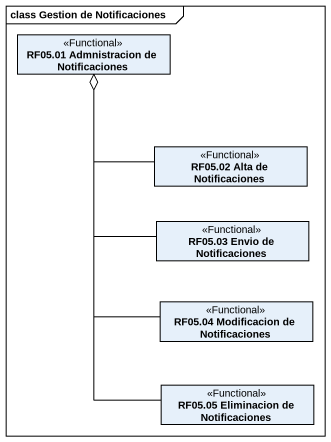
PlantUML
@startuml
mainframe class Gestion de Notificaciones
hide circle
hide empty members
class "RF05.01 Admnistracion de Notificaciones" as RF05_01_Admnistracion_de <<Functional>>
class "RF05.02 Alta de Notificaciones" as RF05_02_Alta_de <<Functional>>
class "RF05.03 Envio de Notificaciones" as RF05_03_Envio_de <<Functional>>
class "RF05.04 Modificacion de Notificaciones" as RF05_04_Modificacion_de <<Functional>>
class "RF05.05 Eliminacion de Notificaciones" as RF05_05_Eliminacion_de <<Functional>>
RF05_02_Alta_de -up-o RF05_01_Admnistracion_de
RF05_03_Envio_de -up-o RF05_01_Admnistracion_de
RF05_04_Modificacion_de -up-o RF05_01_Admnistracion_de
RF05_05_Eliminacion_de -up-o RF05_01_Admnistracion_de
@enduml
